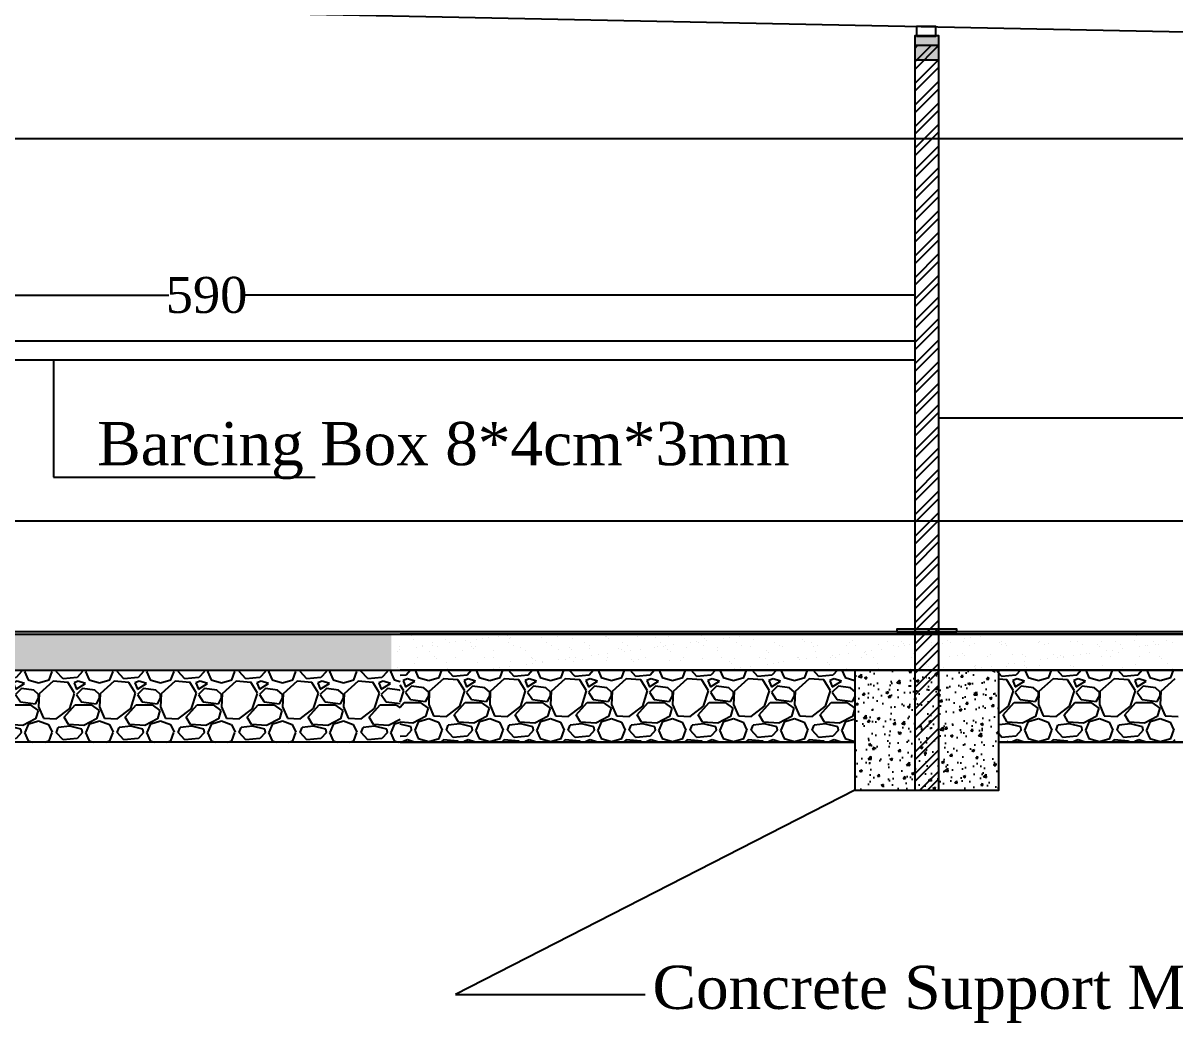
# Model space of a CAD drawing. Header units: centimetres. Extents: x 19229 to 39050, y 7691 to 15397.
# Drawn here: x 36476.7 to 36956.6, y 8811.1 to 9227.5 of the extents above; entities that cross this region are included whole.
import ezdxf

# ---------------------------------------------------------------- set-up
doc = ezdxf.new("R2010")
doc.units = ezdxf.units.CM
doc.layers.get('0').update_dxf_attribs({"linetype": 'CONTINUOUS'})
doc.layers.get('DEFPOINTS').update_dxf_attribs({"linetype": 'CONTINUOUS'})
doc.styles.add('style2', font='times.ttf', dxfattribs={"height": 15})
doc.styles.add('style3', font='times.ttf', dxfattribs={"height": 25})
doc.dimstyles.get("Standard").update_dxf_attribs({"dimtxt": 15, "dimasz": 0.18, "dimexe": 0.18, "dimexo": 0.0625, "dimgap": 0.09, "dimtad": 0, "dimdec": 0, "dimzin": 0, "dimdsep": 46, "dimtxsty": 'style2', "dimcen": 0.09, "dimadec": 0, "dimazin": 0, "dimtfac": 1, "dimtdec": 0, "dimtofl": 0, "dimtmove": 0, "dimatfit": 3, "dimfxl": 1, "dimtolj": 1, "dimtzin": 0, "dimarcsym": 0})

# ---------------------------------------------------------------- blocks, each defined once
blk = doc.blocks.new('*D26')
at = {"color": 0, "lineweight": -2, "ltscale": 20, "transparency": 16777216}
for p, q in [((36858.14, 9062.99), (36858.14, 9062.87)), ((36858.32, 9063.05), (37130.01, 9063.05)), ((37432.58, 9063.05), (37160.89, 9063.05)), ((37432.76, 9063.11), (37432.76, 9063.23))]:
    blk.add_line(p, q, dxfattribs=at)
at = {"color": 0, "ltscale": 20, "transparency": 16777216}
for points in [[(36858.32, 9063.08), (36858.32, 9063.02), (36858.14, 9063.05)], [(37432.58, 9063.08), (37432.58, 9063.02), (37432.76, 9063.05)]]:
    blk.add_solid(points, dxfattribs=at)
at = {"layer": 'DEFPOINTS', "color": 0, "ltscale": 20, "transparency": 16777216}
for p in [(36858.14, 9063.05), (37432.76, 9063.05), (37432.76, 9063.05)]:
    blk.add_point(p, dxfattribs=at)
at = {"color": 0, "ltscale": 20, "transparency": 16777216, "insert": (37145.45, 9063.05), "char_height": 15, "attachment_point": 5, "style": 'style2'}
blk.add_mtext('\\A1;575', dxfattribs=at)
blk = doc.blocks.new('*D27')
at = {"color": 0, "lineweight": -2, "ltscale": 20}
for p, q in [((35072.76, 9189.22), (35072.76, 9019.91)), ((37432.76, 9189.22), (37432.76, 9019.91)), ((35072.94, 9020.09), (36283.48, 9020.09)), ((37432.58, 9020.09), (36326.69, 9020.09))]:
    blk.add_line(p, q, dxfattribs=at)
at = {"color": 0, "ltscale": 20}
for points in [[(35072.94, 9020.12), (35072.94, 9020.06), (35072.76, 9020.09)], [(37432.58, 9020.12), (37432.58, 9020.06), (37432.76, 9020.09)]]:
    blk.add_solid(points, dxfattribs=at)
at = {"layer": 'DEFPOINTS', "color": 0, "ltscale": 20}
for p in [(35072.76, 9189.29), (37432.76, 9189.29), (37432.76, 9020.09)]:
    blk.add_point(p, dxfattribs=at)
at = {"color": 0, "ltscale": 20, "insert": (36305.08, 9020.09), "char_height": 15, "attachment_point": 5, "style": 'style2'}
blk.add_mtext('\\A1;2360', dxfattribs=at)
blk = doc.blocks.new('*D29')
at = {"color": 0, "lineweight": -2, "ltscale": 20, "transparency": 16777216}
for p, q in [((36258.14, 9114.23), (36258.14, 9114.35)), ((36258.32, 9114.17), (36537.36, 9114.17)), ((36847.96, 9114.17), (36568.92, 9114.17)), ((36848.14, 9114.23), (36848.14, 9114.35))]:
    blk.add_line(p, q, dxfattribs=at)
at = {"color": 0, "ltscale": 20, "transparency": 16777216}
for points in [[(36258.32, 9114.2), (36258.32, 9114.14), (36258.14, 9114.17)], [(36847.96, 9114.2), (36847.96, 9114.14), (36848.14, 9114.17)]]:
    blk.add_solid(points, dxfattribs=at)
at = {"layer": 'DEFPOINTS', "color": 0, "ltscale": 20, "transparency": 16777216}
for p in [(36258.14, 9114.17), (36848.14, 9114.17), (36848.14, 9114.17)]:
    blk.add_point(p, dxfattribs=at)
at = {"color": 0, "ltscale": 20, "transparency": 16777216, "insert": (36553.14, 9114.17), "char_height": 15, "attachment_point": 5, "style": 'style2'}
blk.add_mtext('\\A1;590', dxfattribs=at)

msp = doc.modelspace()

# ---------------------------------------------------------------- hatches: boundary and pattern name
at = {"ltscale": 20}
h = msp.add_hatch(color=7, dxfattribs=at)
h.dxf.hatch_style = 1
h.paths.add_polyline_path([(36858.14, 9222.18), (36848.14, 9222.18), (36848.14, 9212.18), (36858.14, 9212.18)])
h = msp.add_hatch(dxfattribs=at)
h.set_pattern_fill('STEEL', scale=2)
h.set_pattern_definition([(45, (14188.69, -852.077), (-4.490128, 4.490128), []), (45, (14188.69, -848.902), (-4.490128, 4.490128), [])])
h.paths.add_polyline_path([(36858.14, 9218.05), (36848.14, 9218.05), (36848.14, 9164.43), (36858.14, 9164.43)])
h.paths.add_polyline_path([(36858.14, 9164.43), (36848.14, 9164.43), (36848.14, 8908.05), (36858.14, 8908.05)])
h = msp.add_hatch()
h.set_pattern_fill('AR-SAND', scale=0.2)
h.set_pattern_definition([(37.5, (13927.817, 346.765), (-0.3200063, 9.7882647), [0, -7.7216, 0, -8.636, 0, -8.255]), (7.5, (13927.817, 346.765), (8.990466, 14.336502), [0, -4.1656, 0, -6.9596, 0, -2.667]), (327.5, (13921.568, 346.765), (15.8198474, 0.0287437), [0, -2.54, 0, -9.144, 0, -11.938]), (317.5, (13921.568, 346.765), (15.271129, 4.4585865), [0, -1.27, 0, -5.9944, 0, -6.858])])
h.paths.add_polyline_path([(36630.08, 8973.05), (36229.64, 8973.05), (36229.64, 8958.05), (36630.08, 8958.05)])
h = msp.add_hatch()
h.set_pattern_fill('GRAVEL')
h.set_pattern_definition([(228.0127875, (13946.1047, 372.1652), (-203.20000002, -228.59999999), [3.417214, -338.304836]), (184.969741, (13943.8187, 369.6252), (304.79999988, 25.400001447), [5.864047, -580.54049]), (132.510447, (13937.9767, 369.1172), (254.00000011, -279.3999999), [4.134815, -409.347228]), (267.273689, (13928.0707, 362.7672), (25.400000053, 508), [5.340045, -528.664374]), (292.833654, (13927.8167, 357.4332), (-127.00000001, 304.799999996), [5.236337, -518.398077]), (357.273689, (13929.8487, 352.6072), (-508, 25.400000053), [5.340045, -528.664374]), (37.6942405, (13935.1827, 352.3532), (-330.199999985, -254.00000002), [7.061937, -699.131153]), (72.2553284, (13940.7707, 356.6712), (177.800000048, 558.799999985), [6.667195, -660.052566]), (121.4295656, (13942.8027, 363.0212), (-203.20000003, 330.19999998), [5.35813, -530.455457]), (175.236358, (13940.0087, 367.5932), (279.4, -25.40000004), [6.117133, -299.73937]), (222.3974378, (13933.9127, 368.1012), (-304.79999999, -279.40000001), [7.91078, -783.167725]), (138.814075, (13953.2167, 362.5132), (-177.8, 152.40000001), [2.700045, -267.305658]), (171.4692344, (13951.1847, 364.2912), (330.20000001, -50.79999994), [5.13682, -508.54639]), (225, (13946.105, 365.053), (-4e-15, -25.4), [3.592093, -32.32893]), (203.19859, (13944.3267, 368.1012), (127, 50.8), [1.934413, -191.506224]), (291.80141, (13942.5487, 367.339), (-25.4, 76.2), [2.735656, -134.04753]), (30.963757, (13943.5647, 364.799), (76.2, 50.8), [4.443197, -143.662982]), (161.56505, (13947.375, 367.085), (50.8, -25.4), [3.212871, -77.10898]), (16.38954, (13927.8167, 367.3392), (254, 76.2), [4.50088, -445.588267]), (70.346176, (13932.1347, 368.6092), (-101.60000001, -279.4), [3.77599, -373.822157]), (293.19859, (13947.3747, 372.1652), (-50.8, 127), [3.8688, -189.571836]), (343.61046, (13948.8987, 368.6092), (-254.000000005, 76.19999998), [4.50088, -445.588267]), (339.443955, (13927.8167, 351.5912), (-127, 50.8), [4.340352, -212.677343]), (294.775141, (13931.8807, 350.0672), (-127.00000015, 279.39999993), [3.63672, -360.035934]), (66.80141, (13947.6287, 346.7652), (50.8, 127), [3.8688, -189.571836]), (17.3540246, (13949.1527, 350.3212), (-330.19999999, -101.60000002), [4.257827, -421.52376]), (69.443955, (13935.1827, 346.7652), (-50.8, -127), [2.170176, -214.84752]), (101.309932, (13946.1047, 346.765), (-25.4, 101.6), [1.295146, -128.21995]), (165.963757, (13945.8507, 348.035), (76.2, -25.4), [5.236337, -99.490546]), (186.009006, (13940.7707, 349.3052), (254, 25.40000001), [4.85267, -480.413649]), (303.690068, (13943.565, 362.513), (-25.4, 50.8), [3.66324, -87.917764]), (353.1572266, (13945.5967, 359.4652), (431.800000003, -50.799999977), [6.395568, -633.16009]), (60.945396, (13951.9467, 358.7032), (-101.6, -177.8), [2.615082, -258.893923]), (90, (13953.217, 360.99), (-25.4, 25.4), [1.524, -23.876]), (120.256437, (13940.2627, 350.0672), (101.59999999, -177.80000001), [3.52867, -349.339408]), (48.0127875, (13938.4847, 353.1152), (203.20000002, 228.59999999), [6.83443, -334.887622]), (0, (13943.057, 358.195), (25.4, 25.4), [6.604, -18.796]), (325.3048465, (13949.6607, 358.1952), (254.0000001, -177.79999986), [4.016096, -397.593167]), (254.054604, (13952.9627, 355.9092), (-25.4, -101.6), [3.69829, -181.2165]), (207.6459754, (13951.9467, 352.3532), (-482.60000002, -253.999999966), [6.02145, -596.124644]), (175.4260787, (13946.6127, 349.5592), (-330.2, 25.4), [6.370295, -630.658465])])
h.paths.add_polyline_path([(36283.14, 8958.05), (36283.14, 8928.05), (36633.76, 8928.05), (36633.76, 8958.05)])
at = {"ltscale": 500}
h = msp.add_hatch(dxfattribs=at)
h.set_pattern_fill('CONCRETE_C', scale=1.5, pattern_type=2)
h.set_pattern_definition([(50, (14557.098, -704.277), (10.7589027, -0.941282), [1.125, -12.375]), (355, (14557.098, -704.277), (-2.08127, 11.282882), [0.9, -9.9]), (100.4514, (14557.995, -704.356), (8.6776407, 10.341593), [0.956103, -10.5171317]), (46.1842, (14557.098, -701.277), (16.008616, -2.482785), [1.6875, -18.5625]), (96.6356, (14558.432, -701.484), (14.019941, 14.611768), [1.434154, -15.775695]), (351.1842, (14557.098, -701.277), (14.019929, 14.611779), [1.35, -14.85]), (21, (14558.598, -702.027), (8.9536058, -6.0392834), [1.125, -12.375]), (326, (14558.598, -702.027), (3.64973, 10.8772507), [0.9, -9.9]), (71.4514, (14559.344, -702.531), (12.6033394, 4.8379575), [0.956103, -10.5171317]), (37.5, (14557.0983, -704.2774), (0.1823978, 4.9934078), [0, -9.78, 0, -10.05, 0, -9.9375]), (7.5, (14557.0983, -704.2774), (3.9460431, 5.9161757), [0, -5.73, 0, -9.555, 0, -3.7875]), (327.5, (14553.7533, -704.2774), (8.00733654, -0.3383231), [0, -3.75, 0, -11.7, 0, -15.525]), (317.5, (14552.253, -704.2774), (8.7477925, 1.5015747), [0, -4.875, 0, -7.77, 0, -11.025])])
h.paths.add_polyline_path([(36883.14, 8958.05), (36823.14, 8958.05), (36823.14, 8908.05), (36883.14, 8908.05)])

# ---------------------------------------------------------------- linework, layer by layer
at = {"color": 7, "ltscale": 20}
for p, q in [((36257.14, 9238.05), (37443.02, 9214.05)), ((36848.14, 9218.05), (36848.14, 8908.05)), ((36258.14, 9095.21), (36848.14, 9095.21)), ((36258.14, 9087.21), (36848.14, 9087.21)), ((36489.36, 9087.21), (36489.36, 9038.32)), ((36489.36, 9038.32), (36598.4, 9038.32)), ((36823.14, 8908.05), (36656.9, 8823.04)), ((36656.9, 8823.04), (36735.88, 8823.04))]:
    msp.add_line(p, q, dxfattribs=at)
at = {"color": 7}
for p, q in [((35071.76, 9179.43), (37433.76, 9179.43)), ((36633.76, 8974.05), (35903.64, 8974.05)), ((35903.64, 8973.05), (36633.76, 8973.05)), ((37432.26, 8974.05), (36633.76, 8974.05)), ((37433.76, 8973.05), (36633.76, 8973.05)), ((37433.76, 8973.05), (36633.76, 8973.05)), ((36633.76, 8973.05), (37433.76, 8973.05)), ((36638.62, 8972.26), (36638.62, 8972.26)), ((36639.4, 8970.69), (36639.4, 8970.69)), ((36647.16, 8969.41), (36647.16, 8969.41)), ((36652.69, 8970.86), (36652.69, 8970.86)), ((36654.21, 8969.41), (36654.21, 8969.41)), ((36656.86, 8969.76), (36656.86, 8969.76)), ((36658.31, 8972.67), (36658.31, 8972.67)), ((36660.99, 8970.3), (36660.99, 8970.3)), ((36662.98, 8969.44), (36662.98, 8969.44)), ((36665.69, 8970.79), (36665.69, 8970.79)), ((36667.89, 8971.21), (36667.89, 8971.21)), ((36670.53, 8971.56), (36670.53, 8971.56)), ((36674.66, 8972.1), (36674.66, 8972.1)), ((36678.63, 8972.49), (36678.63, 8972.49)), ((36678.8, 8969.47), (36678.8, 8969.47)), ((36679.41, 8971.29), (36679.41, 8971.29)), ((36679.57, 8971.64), (36679.57, 8971.64)), ((36681.56, 8973.01), (36681.56, 8973.01)), ((36692.71, 8971.46), (36692.71, 8971.46)), ((36694.62, 8969.5), (36694.62, 8969.5)), ((36699.26, 8972.05), (36699.26, 8972.05)), ((36705.7, 8971.4), (36705.7, 8971.4)), ((36710.44, 8969.53), (36710.44, 8969.53)), ((36719.42, 8971.89), (36719.42, 8971.89)), ((36719.59, 8971.87), (36719.59, 8971.87)), ((36720.53, 8971.01), (36720.53, 8971.01)), ((36726.26, 8969.56), (36726.26, 8969.56)), ((36732.72, 8972.06), (36732.72, 8972.06)), ((36740.22, 8971.42), (36740.22, 8971.42)), ((36742.08, 8969.59), (36742.08, 8969.59)), ((36745.72, 8972), (36745.72, 8972)), ((36754.62, 8969.47), (36754.62, 8969.47)), ((36757.26, 8969.82), (36757.26, 8969.82)), ((36757.9, 8969.62), (36757.9, 8969.62)), ((36759.44, 8972.49), (36759.44, 8972.49)), ((36760.54, 8971.25), (36760.54, 8971.25)), ((36761.39, 8970.37), (36761.39, 8970.37)), ((36761.48, 8970.39), (36761.48, 8970.39)), ((36768.29, 8971.28), (36768.29, 8971.28)), ((36770.94, 8971.62), (36770.94, 8971.62)), ((36772.73, 8972.66), (36772.73, 8972.66)), ((36773.72, 8969.64), (36773.72, 8969.64)), ((36775.07, 8972.17), (36775.07, 8972.17)), ((36781.17, 8970.8), (36781.17, 8970.8)), ((36785.73, 8972.6), (36785.73, 8972.6)), ((36789.54, 8969.67), (36789.54, 8969.67)), ((36801.5, 8970.62), (36801.5, 8970.62)), ((36802.43, 8969.76), (36802.43, 8969.76)), ((36805.36, 8969.7), (36805.36, 8969.7)), ((36821.18, 8969.73), (36821.18, 8969.73)), ((36822.12, 8970.17), (36822.12, 8970.17)), ((36837, 8969.76), (36837, 8969.76)), ((36842.45, 8970), (36842.45, 8970)), ((36852.82, 8969.79), (36852.82, 8969.79)), ((36855.02, 8969.54), (36855.02, 8969.54)), ((36857.67, 8969.89), (36857.67, 8969.89)), ((36861.8, 8970.43), (36861.8, 8970.43)), ((36863.08, 8969.55), (36863.08, 8969.55)), ((36868.64, 8969.82), (36868.64, 8969.82)), ((36868.7, 8971.34), (36868.7, 8971.34)), ((36871.34, 8971.69), (36871.34, 8971.69)), ((36875.47, 8972.23), (36875.47, 8972.23)), ((36883.41, 8969.38), (36883.41, 8969.38)), ((36884.46, 8969.85), (36884.46, 8969.85)), ((36899.61, 8972.98), (36899.61, 8972.98)), ((36899.64, 8969.7), (36899.64, 8969.7)), ((36900.28, 8969.87), (36900.28, 8969.87)), ((36912.94, 8969.87), (36912.94, 8969.87)), ((36916.1, 8969.9), (36916.1, 8969.9)), ((36925.93, 8969.81), (36925.93, 8969.81)), ((36931.92, 8969.93), (36931.92, 8969.93)), ((36939.65, 8970.3), (36939.65, 8970.3)), ((36940.57, 8972.35), (36940.57, 8972.35)), ((36947.74, 8969.96), (36947.74, 8969.96)), ((36952.95, 8970.47), (36952.95, 8970.47)), ((36955.42, 8969.61), (36955.42, 8969.61)), ((36632.85, 8965.66), (36632.85, 8965.66)), ((36633.48, 8968.02), (36633.48, 8968.02)), ((36633.64, 8966.7), (36633.64, 8966.7)), ((36640.54, 8967.61), (36640.54, 8967.61)), ((36643.04, 8968.21), (36643.04, 8968.21)), ((36643.18, 8967.96), (36643.18, 8967.96)), ((36645.84, 8965.6), (36645.84, 8965.6)), ((36647.31, 8968.5), (36647.31, 8968.5)), ((36649.3, 8968.05), (36649.3, 8968.05)), ((36659.56, 8966.09), (36659.56, 8966.09)), ((36663.36, 8968.04), (36663.36, 8968.04)), ((36664.3, 8967.18), (36664.3, 8967.18)), ((36665.12, 8968.08), (36665.12, 8968.08)), ((36672.86, 8966.26), (36672.86, 8966.26)), ((36680.94, 8968.11), (36680.94, 8968.11)), ((36683.99, 8967.59), (36683.99, 8967.59)), ((36685.86, 8966.2), (36685.86, 8966.2)), ((36696.76, 8968.14), (36696.76, 8968.14)), ((36699.58, 8966.7), (36699.58, 8966.7)), ((36704.32, 8967.41), (36704.32, 8967.41)), ((36705.25, 8966.55), (36705.25, 8966.55)), ((36712.58, 8968.17), (36712.58, 8968.17)), ((36712.87, 8966.86), (36712.87, 8966.86)), ((36720.37, 8964.97), (36720.37, 8964.97)), ((36724.94, 8966.96), (36724.94, 8966.96)), ((36725.87, 8966.8), (36725.87, 8966.8)), ((36727.27, 8965.87), (36727.27, 8965.87)), ((36728.4, 8968.19), (36728.4, 8968.19)), ((36729.91, 8966.22), (36729.91, 8966.22)), ((36734.04, 8966.77), (36734.04, 8966.77)), ((36739.59, 8967.3), (36739.59, 8967.3)), ((36740.94, 8967.67), (36740.94, 8967.67)), ((36743.59, 8968.02), (36743.59, 8968.02)), ((36744.22, 8968.22), (36744.22, 8968.22)), ((36745.27, 8966.79), (36745.27, 8966.79)), ((36746.21, 8965.93), (36746.21, 8965.93)), ((36747.72, 8968.57), (36747.72, 8968.57)), ((36752.89, 8967.47), (36752.89, 8967.47)), ((36760.04, 8968.25), (36760.04, 8968.25)), ((36765.88, 8967.4), (36765.88, 8967.4)), ((36765.9, 8966.34), (36765.9, 8966.34)), ((36775.86, 8968.28), (36775.86, 8968.28)), ((36779.6, 8967.9), (36779.6, 8967.9)), ((36786.23, 8966.16), (36786.23, 8966.16)), ((36787.16, 8965.31), (36787.16, 8965.31)), ((36791.68, 8968.31), (36791.68, 8968.31)), ((36792.9, 8968.07), (36792.9, 8968.07)), ((36805.89, 8968.01), (36805.89, 8968.01)), ((36806.85, 8965.72), (36806.85, 8965.72)), ((36807.5, 8968.34), (36807.5, 8968.34)), ((36816.64, 8964.49), (36816.64, 8964.49)), ((36819.62, 8968.5), (36819.62, 8968.5)), ((36820.77, 8965.03), (36820.77, 8965.03)), ((36823.32, 8968.37), (36823.32, 8968.37)), ((36827.18, 8965.54), (36827.18, 8965.54)), ((36827.67, 8965.94), (36827.67, 8965.94)), ((36828.12, 8964.68), (36828.12, 8964.68)), ((36830.32, 8966.29), (36830.32, 8966.29)), ((36832.91, 8968.67), (36832.91, 8968.67)), ((36834.45, 8966.83), (36834.45, 8966.83)), ((36839.14, 8968.4), (36839.14, 8968.4)), ((36841.35, 8967.74), (36841.35, 8967.74)), ((36843.39, 8969.14), (36843.39, 8969.14)), ((36843.99, 8968.09), (36843.99, 8968.09)), ((36845.91, 8968.61), (36845.91, 8968.61)), ((36847.81, 8965.09), (36847.81, 8965.09)), ((36848.12, 8968.63), (36848.12, 8968.63)), ((36854.96, 8968.42), (36854.96, 8968.42)), ((36859.63, 8969.1), (36859.63, 8969.1)), ((36868.14, 8964.92), (36868.14, 8964.92)), ((36870.78, 8968.45), (36870.78, 8968.45)), ((36872.93, 8969.27), (36872.93, 8969.27)), ((36879.79, 8964.51), (36879.79, 8964.51)), ((36884.34, 8968.52), (36884.34, 8968.52)), ((36885.92, 8969.21), (36885.92, 8969.21)), ((36886.6, 8968.48), (36886.6, 8968.48)), ((36893.09, 8964.68), (36893.09, 8964.68)), ((36902.42, 8968.51), (36902.42, 8968.51)), ((36904.03, 8968.93), (36904.03, 8968.93)), ((36906.09, 8964.62), (36906.09, 8964.62)), ((36917.05, 8964.55), (36917.05, 8964.55)), ((36918.24, 8968.54), (36918.24, 8968.54)), ((36919.81, 8965.11), (36919.81, 8965.11)), ((36921.18, 8965.1), (36921.18, 8965.1)), ((36924.36, 8968.75), (36924.36, 8968.75)), ((36925.3, 8967.89), (36925.3, 8967.89)), ((36928.08, 8966.01), (36928.08, 8966.01)), ((36930.72, 8966.35), (36930.72, 8966.35)), ((36933.11, 8965.28), (36933.11, 8965.28)), ((36934.06, 8968.57), (36934.06, 8968.57)), ((36934.85, 8966.9), (36934.85, 8966.9)), ((36941.75, 8967.81), (36941.75, 8967.81)), ((36944.39, 8968.15), (36944.39, 8968.15)), ((36944.99, 8968.3), (36944.99, 8968.3)), ((36946.1, 8965.22), (36946.1, 8965.22)), ((36948.52, 8968.7), (36948.52, 8968.7)), ((36949.88, 8968.6), (36949.88, 8968.6)), ((36639.72, 8960.9), (36639.72, 8960.9)), ((36641.2, 8963.11), (36641.2, 8963.11)), ((36648.09, 8963.58), (36648.09, 8963.58)), ((36649.03, 8962.72), (36649.03, 8962.72)), ((36653.01, 8961.07), (36653.01, 8961.07)), ((36657.02, 8963.14), (36657.02, 8963.14)), ((36666.01, 8961.01), (36666.01, 8961.01)), ((36668.72, 8963.13), (36668.72, 8963.13)), ((36672.84, 8963.17), (36672.84, 8963.17)), ((36679.73, 8961.5), (36679.73, 8961.5)), ((36686.25, 8960.47), (36686.25, 8960.47)), ((36688.66, 8963.19), (36688.66, 8963.19)), ((36688.89, 8960.82), (36688.89, 8960.82)), ((36689.05, 8962.95), (36689.05, 8962.95)), ((36689.98, 8962.1), (36689.98, 8962.1)), ((36693.02, 8961.37), (36693.02, 8961.37)), ((36693.03, 8961.67), (36693.03, 8961.67)), ((36699.92, 8962.27), (36699.92, 8962.27)), ((36702.57, 8962.62), (36702.57, 8962.62)), ((36704.48, 8963.22), (36704.48, 8963.22)), ((36706.02, 8961.61), (36706.02, 8961.61)), ((36706.7, 8963.17), (36706.7, 8963.17)), ((36709.67, 8962.5), (36709.67, 8962.5)), ((36713.6, 8964.07), (36713.6, 8964.07)), ((36716.24, 8964.42), (36716.24, 8964.42)), ((36719.74, 8962.1), (36719.74, 8962.1)), ((36720.3, 8963.25), (36720.3, 8963.25)), ((36730, 8962.33), (36730, 8962.33)), ((36730.94, 8961.47), (36730.94, 8961.47)), ((36733.04, 8962.27), (36733.04, 8962.27)), ((36736.12, 8963.28), (36736.12, 8963.28)), ((36746.04, 8962.21), (36746.04, 8962.21)), ((36750.63, 8961.88), (36750.63, 8961.88)), ((36751.94, 8963.31), (36751.94, 8963.31)), ((36759.76, 8962.7), (36759.76, 8962.7)), ((36767.76, 8963.34), (36767.76, 8963.34)), ((36770.96, 8961.71), (36770.96, 8961.71)), ((36771.89, 8960.85), (36771.89, 8960.85)), ((36773.05, 8962.87), (36773.05, 8962.87)), ((36783.58, 8963.37), (36783.58, 8963.37)), ((36786.05, 8962.81), (36786.05, 8962.81)), ((36786.65, 8960.54), (36786.65, 8960.54)), ((36789.29, 8960.89), (36789.29, 8960.89)), ((36791.58, 8961.26), (36791.58, 8961.26)), ((36793.42, 8961.43), (36793.42, 8961.43)), ((36799.4, 8963.4), (36799.4, 8963.4)), ((36799.77, 8963.31), (36799.77, 8963.31)), ((36800.32, 8962.34), (36800.32, 8962.34)), ((36802.97, 8962.69), (36802.97, 8962.69)), ((36807.1, 8963.23), (36807.1, 8963.23)), ((36811.91, 8961.08), (36811.91, 8961.08)), ((36812.85, 8960.22), (36812.85, 8960.22)), ((36813.07, 8963.47), (36813.07, 8963.47)), ((36814, 8964.14), (36814, 8964.14)), ((36815.22, 8963.42), (36815.22, 8963.42)), ((36826.06, 8963.41), (36826.06, 8963.41)), ((36831.04, 8963.45), (36831.04, 8963.45)), ((36832.54, 8960.63), (36832.54, 8960.63)), ((36839.78, 8963.91), (36839.78, 8963.91)), ((36846.85, 8963.48), (36846.85, 8963.48)), ((36852.86, 8960.46), (36852.86, 8960.46)), ((36853.08, 8964.08), (36853.08, 8964.08)), ((36862.67, 8963.51), (36862.67, 8963.51)), ((36866.07, 8964.01), (36866.07, 8964.01)), ((36869.07, 8964.06), (36869.07, 8964.06)), ((36873.49, 8960.01), (36873.49, 8960.01)), ((36878.49, 8963.54), (36878.49, 8963.54)), ((36880.15, 8959.7), (36880.15, 8959.7)), ((36887.05, 8960.6), (36887.05, 8960.6)), ((36888.76, 8964.47), (36888.76, 8964.47)), ((36889.7, 8960.95), (36889.7, 8960.95)), ((36893.82, 8959.83), (36893.82, 8959.83)), ((36893.83, 8961.5), (36893.83, 8961.5)), ((36894.31, 8963.57), (36894.31, 8963.57)), ((36899.96, 8959.92), (36899.96, 8959.92)), ((36900.73, 8962.4), (36900.73, 8962.4)), ((36903.37, 8962.75), (36903.37, 8962.75)), ((36907.5, 8963.3), (36907.5, 8963.3)), ((36909.09, 8964.29), (36909.09, 8964.29)), ((36910.03, 8963.44), (36910.03, 8963.44)), ((36910.13, 8963.6), (36910.13, 8963.6)), ((36913.26, 8960.08), (36913.26, 8960.08)), ((36914.4, 8964.21), (36914.4, 8964.21)), ((36925.95, 8963.63), (36925.95, 8963.63)), ((36926.25, 8960.02), (36926.25, 8960.02)), ((36929.72, 8963.84), (36929.72, 8963.84)), ((36939.97, 8960.52), (36939.97, 8960.52)), ((36941.77, 8963.65), (36941.77, 8963.65)), ((36950.04, 8963.67), (36950.04, 8963.67)), ((36950.98, 8962.81), (36950.98, 8962.81)), ((36953.27, 8960.69), (36953.27, 8960.69)), ((35428.76, 8958.05), (36633.76, 8958.05)), ((36632.82, 8959.12), (36632.82, 8959.12)), ((36633.76, 8958.26), (36633.76, 8958.26)), ((37458.76, 8958.05), (36633.76, 8958.05)), ((36633.76, 8958.05), (37433.76, 8958.05)), ((37433.76, 8958.05), (36633.76, 8958.05)), ((36636.28, 8955.96), (36633.76, 8955.74)), ((36638.16, 8958.05), (36636.28, 8955.96)), ((36640.03, 8958.05), (36641.36, 8954.94)), ((36641.36, 8954.94), (36645.68, 8953.67)), ((36645.68, 8953.67), (36650, 8954.94)), ((36650, 8954.94), (36651.11, 8958.05)), ((36653.45, 8958.67), (36653.45, 8958.67)), ((36655.84, 8955.45), (36653.46, 8958.05)), ((36661.68, 8955.96), (36655.84, 8955.45)), ((36663.56, 8958.05), (36661.68, 8955.96)), ((36665.43, 8958.05), (36666.76, 8954.94)), ((36666.76, 8954.94), (36671.08, 8953.67)), ((36671.08, 8953.67), (36675.4, 8954.94)), ((36672.57, 8958.67), (36672.57, 8958.67)), ((36673.78, 8958.49), (36673.78, 8958.49)), ((36675.22, 8959.02), (36675.22, 8959.02)), ((36675.4, 8954.94), (36676.51, 8958.05)), ((36681.24, 8955.45), (36678.86, 8958.05)), ((36679.35, 8959.57), (36679.35, 8959.57)), ((36687.08, 8955.96), (36681.24, 8955.45)), ((36688.96, 8958.05), (36687.08, 8955.96)), ((36690.83, 8958.05), (36692.16, 8954.94)), ((36692.16, 8954.94), (36696.48, 8953.67)), ((36696.48, 8953.67), (36700.8, 8954.94)), ((36700.8, 8954.94), (36701.91, 8958.05)), ((36706.64, 8955.45), (36704.26, 8958.05)), ((36712.48, 8955.96), (36706.64, 8955.45)), ((36714.36, 8958.05), (36712.48, 8955.96)), ((36716.23, 8958.05), (36717.56, 8954.94)), ((36717.56, 8954.94), (36721.88, 8953.67)), ((36721.88, 8953.67), (36726.2, 8954.94)), ((36726.2, 8954.94), (36727.31, 8958.05)), ((36732.04, 8955.45), (36729.66, 8958.05)), ((36737.88, 8955.96), (36732.04, 8955.45)), ((36739.76, 8958.05), (36737.88, 8955.96)), ((36741.63, 8958.05), (36742.96, 8954.94)), ((36742.96, 8954.94), (36747.28, 8953.67)), ((36747.28, 8953.67), (36751.6, 8954.94)), ((36751.6, 8954.94), (36752.71, 8958.05)), ((36757.44, 8955.45), (36755.06, 8958.05)), ((36763.28, 8955.96), (36757.44, 8955.45)), ((36765.16, 8958.05), (36763.28, 8955.96)), ((36767.03, 8958.05), (36768.36, 8954.94)), ((36768.36, 8954.94), (36772.68, 8953.67)), ((36772.68, 8953.67), (36777, 8954.94)), ((36772.98, 8958.74), (36772.98, 8958.74)), ((36775.62, 8959.09), (36775.62, 8959.09)), ((36777, 8954.94), (36778.11, 8958.05)), ((36779.75, 8959.63), (36779.75, 8959.63)), ((36779.92, 8958.11), (36779.92, 8958.11)), ((36782.84, 8955.45), (36780.46, 8958.05)), ((36788.68, 8955.96), (36782.84, 8955.45)), ((36790.56, 8958.05), (36788.68, 8955.96)), ((36792.43, 8958.05), (36793.76, 8954.94)), ((36793.22, 8958.28), (36793.22, 8958.28)), ((36793.76, 8954.94), (36798.08, 8953.67)), ((36798.08, 8953.67), (36802.4, 8954.94)), ((36802.4, 8954.94), (36803.51, 8958.05)), ((36808.24, 8955.45), (36805.86, 8958.05)), ((36806.21, 8958.22), (36806.21, 8958.22)), ((36814.08, 8955.96), (36808.24, 8955.45)), ((36815.96, 8958.05), (36814.08, 8955.96)), ((36817.83, 8958.05), (36819.16, 8954.94)), ((36819.16, 8954.94), (36823.14, 8953.77)), ((36819.94, 8958.71), (36819.94, 8958.71)), ((36833.23, 8958.88), (36833.23, 8958.88)), ((36846.23, 8958.82), (36846.23, 8958.82)), ((36853.13, 8954.92), (36853.2, 8954.94)), ((36853.8, 8959.6), (36853.8, 8959.6)), ((36859.95, 8959.31), (36859.95, 8959.31)), ((36873.25, 8959.48), (36873.25, 8959.48)), ((36873.38, 8958.8), (36873.38, 8958.8)), ((36876.02, 8959.15), (36876.02, 8959.15)), ((36884.44, 8955.45), (36882.06, 8958.05)), ((36890.28, 8955.96), (36884.44, 8955.45)), ((36886.24, 8959.42), (36886.24, 8959.42)), ((36892.16, 8958.05), (36890.28, 8955.96)), ((36894.03, 8958.05), (36895.36, 8954.94)), ((36894.75, 8958.98), (36894.75, 8958.98)), ((36895.36, 8954.94), (36899.68, 8953.67)), ((36899.68, 8953.67), (36904, 8954.94)), ((36904, 8954.94), (36905.11, 8958.05)), ((36909.84, 8955.45), (36907.46, 8958.05)), ((36915.68, 8955.96), (36909.84, 8955.45)), ((36914.45, 8959.39), (36914.45, 8959.39)), ((36917.56, 8958.05), (36915.68, 8955.96)), ((36919.43, 8958.05), (36920.76, 8954.94)), ((36920.76, 8954.94), (36925.08, 8953.67)), ((36925.08, 8953.67), (36929.4, 8954.94)), ((36929.4, 8954.94), (36930.51, 8958.05)), ((36935.24, 8955.45), (36932.86, 8958.05)), ((36934.77, 8959.21), (36934.77, 8959.21)), ((36941.08, 8955.96), (36935.24, 8955.45)), ((36935.71, 8958.35), (36935.71, 8958.35)), ((36942.96, 8958.05), (36941.08, 8955.96)), ((36944.83, 8958.05), (36946.16, 8954.94)), ((36946.16, 8954.94), (36950.48, 8953.67)), ((36950.48, 8953.67), (36954.8, 8954.94)), ((36954.8, 8954.94), (36955.91, 8958.05)), ((36955.4, 8958.76), (36955.4, 8958.76)), ((36635.27, 8949.36), (36633.76, 8951.82)), ((36636.79, 8954.44), (36635.01, 8953.67)), ((36635.01, 8953.67), (36636.03, 8951.13)), ((36636.03, 8951.13), (36639.84, 8953.42)), ((36638.57, 8951.39), (36636.03, 8948.85)), ((36639.84, 8953.42), (36636.79, 8954.44)), ((36643.65, 8950.63), (36638.57, 8951.39)), ((36645.68, 8948.85), (36643.65, 8950.63)), ((36651.78, 8954.44), (36645.93, 8949.1)), ((36657.87, 8953.93), (36651.78, 8954.44)), ((36660.67, 8949.36), (36657.87, 8953.93)), ((36662.19, 8954.44), (36660.41, 8953.67)), ((36660.41, 8953.67), (36661.43, 8951.13)), ((36661.43, 8951.13), (36665.24, 8953.42)), ((36663.97, 8951.39), (36661.43, 8948.85)), ((36665.24, 8953.42), (36662.19, 8954.44)), ((36669.05, 8950.63), (36663.97, 8951.39)), ((36671.08, 8948.85), (36669.05, 8950.63)), ((36677.18, 8954.44), (36671.33, 8949.1)), ((36683.27, 8953.93), (36677.18, 8954.44)), ((36686.07, 8949.36), (36683.27, 8953.93)), ((36687.59, 8954.44), (36685.81, 8953.67)), ((36685.81, 8953.67), (36686.83, 8951.13)), ((36686.83, 8951.13), (36690.64, 8953.42)), ((36689.37, 8951.39), (36686.83, 8948.85)), ((36690.64, 8953.42), (36687.59, 8954.44)), ((36694.45, 8950.63), (36689.37, 8951.39)), ((36696.48, 8948.85), (36694.45, 8950.63)), ((36702.58, 8954.44), (36696.73, 8949.1)), ((36708.67, 8953.93), (36702.58, 8954.44)), ((36711.47, 8949.36), (36708.67, 8953.93)), ((36712.99, 8954.44), (36711.21, 8953.67)), ((36711.21, 8953.67), (36712.23, 8951.13)), ((36712.23, 8951.13), (36716.04, 8953.42)), ((36714.77, 8951.39), (36712.23, 8948.85)), ((36716.04, 8953.42), (36712.99, 8954.44)), ((36719.85, 8950.63), (36714.77, 8951.39)), ((36721.88, 8948.85), (36719.85, 8950.63)), ((36727.98, 8954.44), (36722.13, 8949.1)), ((36734.07, 8953.93), (36727.98, 8954.44)), ((36736.87, 8949.36), (36734.07, 8953.93)), ((36738.39, 8954.44), (36736.61, 8953.67)), ((36736.61, 8953.67), (36737.63, 8951.13)), ((36737.63, 8951.13), (36741.44, 8953.42)), ((36740.17, 8951.39), (36737.63, 8948.85)), ((36741.44, 8953.42), (36738.39, 8954.44)), ((36745.25, 8950.63), (36740.17, 8951.39)), ((36747.28, 8948.85), (36745.25, 8950.63)), ((36753.38, 8954.44), (36747.53, 8949.1)), ((36759.47, 8953.93), (36753.38, 8954.44)), ((36762.27, 8949.36), (36759.47, 8953.93)), ((36763.79, 8954.44), (36762.01, 8953.67)), ((36762.01, 8953.67), (36763.03, 8951.13)), ((36763.03, 8951.13), (36766.84, 8953.42)), ((36765.57, 8951.39), (36763.03, 8948.85)), ((36766.84, 8953.42), (36763.79, 8954.44)), ((36770.65, 8950.63), (36765.57, 8951.39)), ((36772.68, 8948.85), (36770.65, 8950.63)), ((36778.78, 8954.44), (36772.93, 8949.1)), ((36784.87, 8953.93), (36778.78, 8954.44)), ((36787.67, 8949.36), (36784.87, 8953.93)), ((36789.19, 8954.44), (36787.41, 8953.67)), ((36787.41, 8953.67), (36788.43, 8951.13)), ((36788.43, 8951.13), (36792.24, 8953.42)), ((36790.97, 8951.39), (36788.43, 8948.85)), ((36792.24, 8953.42), (36789.19, 8954.44)), ((36796.05, 8950.63), (36790.97, 8951.39)), ((36798.08, 8948.85), (36796.05, 8950.63)), ((36804.18, 8954.44), (36798.33, 8949.1)), ((36810.27, 8953.93), (36804.18, 8954.44)), ((36813.07, 8949.36), (36810.27, 8953.93)), ((36814.59, 8954.44), (36812.81, 8953.67)), ((36812.81, 8953.67), (36813.83, 8951.13)), ((36813.83, 8951.13), (36817.64, 8953.42)), ((36816.37, 8951.39), (36813.83, 8948.85)), ((36817.64, 8953.42), (36814.59, 8954.44)), ((36821.45, 8950.63), (36816.37, 8951.39)), ((36823.48, 8948.85), (36821.45, 8950.63)), ((36886.47, 8953.93), (36883.14, 8954.21)), ((36889.27, 8949.36), (36886.47, 8953.93)), ((36890.79, 8954.44), (36889.01, 8953.67)), ((36889.01, 8953.67), (36890.03, 8951.13)), ((36890.03, 8951.13), (36893.84, 8953.42)), ((36892.57, 8951.39), (36890.03, 8948.85)), ((36893.84, 8953.42), (36890.79, 8954.44)), ((36897.65, 8950.63), (36892.57, 8951.39)), ((36899.68, 8948.85), (36897.65, 8950.63)), ((36905.78, 8954.44), (36899.93, 8949.1)), ((36911.87, 8953.93), (36905.78, 8954.44)), ((36914.67, 8949.36), (36911.87, 8953.93)), ((36916.19, 8954.44), (36914.41, 8953.67)), ((36914.41, 8953.67), (36915.43, 8951.13)), ((36915.43, 8951.13), (36919.24, 8953.42)), ((36917.97, 8951.39), (36915.43, 8948.85)), ((36919.24, 8953.42), (36916.19, 8954.44)), ((36923.05, 8950.63), (36917.97, 8951.39)), ((36925.08, 8948.85), (36923.05, 8950.63)), ((36931.18, 8954.44), (36925.33, 8949.1)), ((36937.27, 8953.93), (36931.18, 8954.44)), ((36940.07, 8949.36), (36937.27, 8953.93)), ((36941.59, 8954.44), (36939.81, 8953.67)), ((36939.81, 8953.67), (36940.83, 8951.13)), ((36940.83, 8951.13), (36944.64, 8953.42)), ((36943.37, 8951.39), (36940.83, 8948.85)), ((36944.64, 8953.42), (36941.59, 8954.44)), ((36948.45, 8950.63), (36943.37, 8951.39)), ((36950.48, 8948.85), (36948.45, 8950.63)), ((36956.58, 8954.44), (36950.73, 8949.1)), ((36633.76, 8944.65), (36635.27, 8949.36)), ((36636.03, 8948.85), (36638.06, 8945.8)), ((36638.06, 8945.8), (36644.41, 8945.04)), ((36644.41, 8945.04), (36645.68, 8947.32)), ((36645.93, 8949.1), (36645.68, 8943.77)), ((36645.68, 8947.32), (36645.68, 8948.85)), ((36658.63, 8943.01), (36660.67, 8949.36)), ((36661.43, 8948.85), (36663.46, 8945.8)), ((36663.46, 8945.8), (36669.81, 8945.04)), ((36669.81, 8945.04), (36671.08, 8947.32)), ((36671.33, 8949.1), (36671.08, 8943.77)), ((36671.08, 8947.32), (36671.08, 8948.85)), ((36684.03, 8943.01), (36686.07, 8949.36)), ((36686.83, 8948.85), (36688.86, 8945.8)), ((36688.86, 8945.8), (36695.21, 8945.04)), ((36695.21, 8945.04), (36696.48, 8947.32)), ((36696.73, 8949.1), (36696.48, 8943.77)), ((36696.48, 8947.32), (36696.48, 8948.85)), ((36709.43, 8943.01), (36711.47, 8949.36)), ((36712.23, 8948.85), (36714.26, 8945.8)), ((36714.26, 8945.8), (36720.61, 8945.04)), ((36720.61, 8945.04), (36721.88, 8947.32)), ((36722.13, 8949.1), (36721.88, 8943.77)), ((36721.88, 8947.32), (36721.88, 8948.85)), ((36734.83, 8943.01), (36736.87, 8949.36)), ((36737.63, 8948.85), (36739.66, 8945.8)), ((36739.66, 8945.8), (36746.01, 8945.04)), ((36746.01, 8945.04), (36747.28, 8947.32)), ((36747.53, 8949.1), (36747.28, 8943.77)), ((36747.28, 8947.32), (36747.28, 8948.85)), ((36760.23, 8943.01), (36762.27, 8949.36)), ((36763.03, 8948.85), (36765.06, 8945.8)), ((36765.06, 8945.8), (36771.41, 8945.04)), ((36771.41, 8945.04), (36772.68, 8947.32)), ((36772.93, 8949.1), (36772.68, 8943.77)), ((36772.68, 8947.32), (36772.68, 8948.85)), ((36785.63, 8943.01), (36787.67, 8949.36)), ((36788.43, 8948.85), (36790.46, 8945.8)), ((36790.46, 8945.8), (36796.81, 8945.04)), ((36796.81, 8945.04), (36798.08, 8947.32)), ((36798.33, 8949.1), (36798.08, 8943.77)), ((36798.08, 8947.32), (36798.08, 8948.85)), ((36811.03, 8943.01), (36813.07, 8949.36)), ((36813.83, 8948.85), (36815.86, 8945.8)), ((36815.86, 8945.8), (36822.21, 8945.04)), ((36822.21, 8945.04), (36823.48, 8947.32)), ((36887.23, 8943.01), (36889.27, 8949.36)), ((36890.03, 8948.85), (36892.06, 8945.8)), ((36892.06, 8945.8), (36898.41, 8945.04)), ((36898.41, 8945.04), (36899.68, 8947.32)), ((36899.93, 8949.1), (36899.68, 8943.77)), ((36899.68, 8947.32), (36899.68, 8948.85)), ((36912.63, 8943.01), (36914.67, 8949.36)), ((36915.43, 8948.85), (36917.46, 8945.8)), ((36917.46, 8945.8), (36923.81, 8945.04)), ((36923.81, 8945.04), (36925.08, 8947.32)), ((36925.33, 8949.1), (36925.08, 8943.77)), ((36925.08, 8947.32), (36925.08, 8948.85)), ((36938.03, 8943.01), (36940.07, 8949.36)), ((36940.83, 8948.85), (36942.86, 8945.8)), ((36942.86, 8945.8), (36949.21, 8945.04)), ((36949.21, 8945.04), (36950.48, 8947.32)), ((36950.73, 8949.1), (36950.48, 8943.77)), ((36950.48, 8947.32), (36950.48, 8948.85)), ((36633.76, 8942.58), (36635.52, 8944.53)), ((36635.52, 8944.53), (36642.12, 8944.53)), ((36642.12, 8944.53), (36645.43, 8942.24)), ((36645.43, 8942.24), (36644.41, 8938.69)), ((36645.68, 8943.77), (36647.71, 8938.94)), ((36653.05, 8938.69), (36658.63, 8943.01)), ((36656.35, 8939.45), (36660.92, 8944.53)), ((36660.92, 8944.53), (36667.52, 8944.53)), ((36667.52, 8944.53), (36670.83, 8942.24)), ((36670.83, 8942.24), (36669.81, 8938.69)), ((36671.08, 8943.77), (36673.11, 8938.94)), ((36678.45, 8938.69), (36684.03, 8943.01)), ((36681.75, 8939.45), (36686.32, 8944.53)), ((36686.32, 8944.53), (36692.92, 8944.53)), ((36692.92, 8944.53), (36696.23, 8942.24)), ((36696.23, 8942.24), (36695.21, 8938.69)), ((36696.48, 8943.77), (36698.51, 8938.94)), ((36703.85, 8938.69), (36709.43, 8943.01)), ((36707.15, 8939.45), (36711.72, 8944.53)), ((36711.72, 8944.53), (36718.32, 8944.53)), ((36718.32, 8944.53), (36721.63, 8942.24)), ((36721.63, 8942.24), (36720.61, 8938.69)), ((36721.88, 8943.77), (36723.91, 8938.94)), ((36729.25, 8938.69), (36734.83, 8943.01)), ((36732.55, 8939.45), (36737.12, 8944.53)), ((36737.12, 8944.53), (36743.72, 8944.53)), ((36743.72, 8944.53), (36747.03, 8942.24)), ((36747.03, 8942.24), (36746.01, 8938.69)), ((36747.28, 8943.77), (36749.31, 8938.94)), ((36754.65, 8938.69), (36760.23, 8943.01)), ((36757.95, 8939.45), (36762.52, 8944.53)), ((36762.52, 8944.53), (36769.12, 8944.53)), ((36769.12, 8944.53), (36772.43, 8942.24)), ((36772.43, 8942.24), (36771.41, 8938.69)), ((36772.68, 8943.77), (36774.71, 8938.94)), ((36780.05, 8938.69), (36785.63, 8943.01)), ((36783.35, 8939.45), (36787.92, 8944.53)), ((36787.92, 8944.53), (36794.52, 8944.53)), ((36794.52, 8944.53), (36797.83, 8942.24)), ((36797.83, 8942.24), (36796.81, 8938.69)), ((36798.08, 8943.77), (36800.11, 8938.94)), ((36805.45, 8938.69), (36811.03, 8943.01)), ((36808.75, 8939.45), (36813.32, 8944.53)), ((36813.32, 8944.53), (36819.92, 8944.53)), ((36819.92, 8944.53), (36823.23, 8942.24)), ((36823.23, 8942.24), (36822.21, 8938.69)), ((36883.14, 8939.84), (36887.23, 8943.01)), ((36884.95, 8939.45), (36889.52, 8944.53)), ((36889.52, 8944.53), (36896.12, 8944.53)), ((36896.12, 8944.53), (36899.43, 8942.24)), ((36899.43, 8942.24), (36898.41, 8938.69)), ((36899.68, 8943.77), (36901.71, 8938.94)), ((36907.05, 8938.69), (36912.63, 8943.01)), ((36910.35, 8939.45), (36914.92, 8944.53)), ((36914.92, 8944.53), (36921.52, 8944.53)), ((36921.52, 8944.53), (36924.83, 8942.24)), ((36924.83, 8942.24), (36923.81, 8938.69)), ((36925.08, 8943.77), (36927.11, 8938.94)), ((36932.45, 8938.69), (36938.03, 8943.01)), ((36935.75, 8939.45), (36940.32, 8944.53)), ((36940.32, 8944.53), (36946.92, 8944.53)), ((36946.92, 8944.53), (36950.23, 8942.24)), ((36950.23, 8942.24), (36949.21, 8938.69)), ((36950.48, 8943.77), (36952.51, 8938.94)), ((36639.08, 8935.89), (36633.76, 8936.32)), ((36644.41, 8938.69), (36639.08, 8935.89)), ((36640.09, 8933.1), (36641.62, 8936.66)), ((36641.62, 8936.66), (36645.68, 8937.93)), ((36645.68, 8937.93), (36649.74, 8936.4)), ((36647.71, 8938.94), (36653.05, 8938.69)), ((36649.74, 8936.4), (36651.27, 8933.1)), ((36658.13, 8936.4), (36656.35, 8939.45)), ((36664.48, 8935.89), (36658.13, 8936.4)), ((36669.81, 8938.69), (36664.48, 8935.89)), ((36665.49, 8933.1), (36667.02, 8936.66)), ((36667.02, 8936.66), (36671.08, 8937.93)), ((36671.08, 8937.93), (36675.14, 8936.4)), ((36673.11, 8938.94), (36678.45, 8938.69)), ((36675.14, 8936.4), (36676.67, 8933.1)), ((36683.53, 8936.4), (36681.75, 8939.45)), ((36689.88, 8935.89), (36683.53, 8936.4)), ((36695.21, 8938.69), (36689.88, 8935.89)), ((36690.89, 8933.1), (36692.42, 8936.66)), ((36692.42, 8936.66), (36696.48, 8937.93)), ((36696.48, 8937.93), (36700.54, 8936.4)), ((36698.51, 8938.94), (36703.85, 8938.69)), ((36700.54, 8936.4), (36702.07, 8933.1)), ((36708.93, 8936.4), (36707.15, 8939.45)), ((36715.28, 8935.89), (36708.93, 8936.4)), ((36720.61, 8938.69), (36715.28, 8935.89)), ((36716.29, 8933.1), (36717.82, 8936.66)), ((36717.82, 8936.66), (36721.88, 8937.93)), ((36721.88, 8937.93), (36725.94, 8936.4)), ((36723.91, 8938.94), (36729.25, 8938.69)), ((36725.94, 8936.4), (36727.47, 8933.1)), ((36734.33, 8936.4), (36732.55, 8939.45)), ((36740.68, 8935.89), (36734.33, 8936.4)), ((36746.01, 8938.69), (36740.68, 8935.89)), ((36741.69, 8933.1), (36743.22, 8936.66)), ((36743.22, 8936.66), (36747.28, 8937.93)), ((36747.28, 8937.93), (36751.34, 8936.4)), ((36749.31, 8938.94), (36754.65, 8938.69)), ((36751.34, 8936.4), (36752.87, 8933.1)), ((36759.73, 8936.4), (36757.95, 8939.45)), ((36766.08, 8935.89), (36759.73, 8936.4)), ((36771.41, 8938.69), (36766.08, 8935.89)), ((36767.09, 8933.1), (36768.62, 8936.66)), ((36768.62, 8936.66), (36772.68, 8937.93)), ((36772.68, 8937.93), (36776.74, 8936.4)), ((36774.71, 8938.94), (36780.05, 8938.69)), ((36776.74, 8936.4), (36778.27, 8933.1)), ((36785.13, 8936.4), (36783.35, 8939.45)), ((36791.48, 8935.89), (36785.13, 8936.4)), ((36796.81, 8938.69), (36791.48, 8935.89)), ((36792.49, 8933.1), (36794.02, 8936.66)), ((36794.02, 8936.66), (36798.08, 8937.93)), ((36798.08, 8937.93), (36802.14, 8936.4)), ((36800.11, 8938.94), (36805.45, 8938.69)), ((36802.14, 8936.4), (36803.67, 8933.1)), ((36810.53, 8936.4), (36808.75, 8939.45)), ((36816.88, 8935.89), (36810.53, 8936.4)), ((36822.21, 8938.69), (36816.88, 8935.89)), ((36817.89, 8933.1), (36819.42, 8936.66)), ((36819.42, 8936.66), (36823.14, 8937.82)), ((36886.73, 8936.4), (36884.95, 8939.45)), ((36893.08, 8935.89), (36886.73, 8936.4)), ((36898.41, 8938.69), (36893.08, 8935.89)), ((36894.09, 8933.1), (36895.62, 8936.66)), ((36895.62, 8936.66), (36899.68, 8937.93)), ((36899.68, 8937.93), (36903.74, 8936.4)), ((36901.71, 8938.94), (36907.05, 8938.69)), ((36903.74, 8936.4), (36905.27, 8933.1)), ((36912.13, 8936.4), (36910.35, 8939.45)), ((36918.48, 8935.89), (36912.13, 8936.4)), ((36923.81, 8938.69), (36918.48, 8935.89)), ((36919.49, 8933.1), (36921.02, 8936.66)), ((36921.02, 8936.66), (36925.08, 8937.93)), ((36925.08, 8937.93), (36929.14, 8936.4)), ((36927.11, 8938.94), (36932.45, 8938.69)), ((36929.14, 8936.4), (36930.67, 8933.1)), ((36937.53, 8936.4), (36935.75, 8939.45)), ((36943.88, 8935.89), (36937.53, 8936.4)), ((36949.21, 8938.69), (36943.88, 8935.89)), ((36944.89, 8933.1), (36946.42, 8936.66)), ((36946.42, 8936.66), (36950.48, 8937.93)), ((36950.48, 8937.93), (36954.54, 8936.4)), ((36952.51, 8938.94), (36957.85, 8938.69)), ((36954.54, 8936.4), (36956.07, 8933.1)), ((36638.31, 8934.37), (36633.76, 8935.51)), ((36638.57, 8933.1), (36636.28, 8930.56)), ((36638.57, 8933.1), (36638.31, 8934.37)), ((36639.84, 8933.1), (36641.36, 8929.54)), ((36650, 8929.54), (36651.27, 8933.1)), ((36653.05, 8933.1), (36653.81, 8935.13)), ((36655.84, 8930.05), (36653.05, 8933.1)), ((36658.63, 8935.64), (36653.81, 8935.13)), ((36663.71, 8934.37), (36658.63, 8935.64)), ((36663.97, 8933.1), (36661.68, 8930.56)), ((36663.97, 8933.1), (36663.71, 8934.37)), ((36665.24, 8933.1), (36666.76, 8929.54)), ((36675.4, 8929.54), (36676.67, 8933.1)), ((36678.45, 8933.1), (36679.21, 8935.13)), ((36681.24, 8930.05), (36678.45, 8933.1)), ((36684.03, 8935.64), (36679.21, 8935.13)), ((36689.11, 8934.37), (36684.03, 8935.64)), ((36689.37, 8933.1), (36687.08, 8930.56)), ((36689.37, 8933.1), (36689.11, 8934.37)), ((36690.64, 8933.1), (36692.16, 8929.54)), ((36700.8, 8929.54), (36702.07, 8933.1)), ((36703.85, 8933.1), (36704.61, 8935.13)), ((36706.64, 8930.05), (36703.85, 8933.1)), ((36709.43, 8935.64), (36704.61, 8935.13)), ((36714.51, 8934.37), (36709.43, 8935.64)), ((36714.77, 8933.1), (36712.48, 8930.56)), ((36714.77, 8933.1), (36714.51, 8934.37)), ((36716.04, 8933.1), (36717.56, 8929.54)), ((36726.2, 8929.54), (36727.47, 8933.1)), ((36729.25, 8933.1), (36730.01, 8935.13)), ((36732.04, 8930.05), (36729.25, 8933.1)), ((36734.83, 8935.64), (36730.01, 8935.13)), ((36739.91, 8934.37), (36734.83, 8935.64)), ((36740.17, 8933.1), (36737.88, 8930.56)), ((36740.17, 8933.1), (36739.91, 8934.37)), ((36741.44, 8933.1), (36742.96, 8929.54)), ((36751.6, 8929.54), (36752.87, 8933.1)), ((36754.65, 8933.1), (36755.41, 8935.13)), ((36757.44, 8930.05), (36754.65, 8933.1)), ((36760.23, 8935.64), (36755.41, 8935.13)), ((36765.31, 8934.37), (36760.23, 8935.64)), ((36765.57, 8933.1), (36763.28, 8930.56)), ((36765.57, 8933.1), (36765.31, 8934.37)), ((36766.84, 8933.1), (36768.36, 8929.54)), ((36777, 8929.54), (36778.27, 8933.1)), ((36780.05, 8933.1), (36780.81, 8935.13)), ((36782.84, 8930.05), (36780.05, 8933.1)), ((36785.63, 8935.64), (36780.81, 8935.13)), ((36790.71, 8934.37), (36785.63, 8935.64)), ((36790.97, 8933.1), (36788.68, 8930.56)), ((36790.97, 8933.1), (36790.71, 8934.37)), ((36792.24, 8933.1), (36793.76, 8929.54)), ((36802.4, 8929.54), (36803.67, 8933.1)), ((36805.45, 8933.1), (36806.21, 8935.13)), ((36808.24, 8930.05), (36805.45, 8933.1)), ((36811.03, 8935.64), (36806.21, 8935.13)), ((36816.11, 8934.37), (36811.03, 8935.64)), ((36816.37, 8933.1), (36814.08, 8930.56)), ((36816.37, 8933.1), (36816.11, 8934.37)), ((36817.64, 8933.1), (36819.16, 8929.54)), ((36887.23, 8935.64), (36883.14, 8935.21)), ((36884.44, 8930.05), (36883.14, 8931.47)), ((36892.31, 8934.37), (36887.23, 8935.64)), ((36892.57, 8933.1), (36890.28, 8930.56)), ((36892.57, 8933.1), (36892.31, 8934.37)), ((36893.84, 8933.1), (36895.36, 8929.54)), ((36904, 8929.54), (36905.27, 8933.1)), ((36907.05, 8933.1), (36907.81, 8935.13)), ((36909.84, 8930.05), (36907.05, 8933.1)), ((36912.63, 8935.64), (36907.81, 8935.13)), ((36917.71, 8934.37), (36912.63, 8935.64)), ((36917.97, 8933.1), (36915.68, 8930.56)), ((36917.97, 8933.1), (36917.71, 8934.37)), ((36919.24, 8933.1), (36920.76, 8929.54)), ((36929.4, 8929.54), (36930.67, 8933.1)), ((36932.45, 8933.1), (36933.21, 8935.13)), ((36935.24, 8930.05), (36932.45, 8933.1)), ((36938.03, 8935.64), (36933.21, 8935.13)), ((36943.11, 8934.37), (36938.03, 8935.64)), ((36943.37, 8933.1), (36941.08, 8930.56)), ((36943.37, 8933.1), (36943.11, 8934.37)), ((36944.64, 8933.1), (36946.16, 8929.54)), ((36954.8, 8929.54), (36956.07, 8933.1)), ((36633.76, 8928.05), (36283.14, 8928.05)), ((36636.28, 8930.56), (36633.76, 8930.34)), ((36823.14, 8928.05), (36633.76, 8928.05)), ((36636.79, 8929.04), (36635.01, 8928.27)), ((36635.01, 8928.27), (36635.1, 8928.05)), ((36639.75, 8928.05), (36636.79, 8929.04)), ((36641.36, 8929.54), (36645.68, 8928.27)), ((36645.68, 8928.27), (36650, 8929.54)), ((36651.78, 8929.04), (36650.7, 8928.05)), ((36657.87, 8928.53), (36651.78, 8929.04)), ((36661.68, 8930.56), (36655.84, 8930.05)), ((36658.16, 8928.05), (36657.87, 8928.53)), ((36662.19, 8929.04), (36660.41, 8928.27)), ((36660.41, 8928.27), (36660.5, 8928.05)), ((36665.15, 8928.05), (36662.19, 8929.04)), ((36666.76, 8929.54), (36671.08, 8928.27)), ((36671.08, 8928.27), (36675.4, 8929.54)), ((36677.18, 8929.04), (36676.1, 8928.05)), ((36683.27, 8928.53), (36677.18, 8929.04)), ((36687.08, 8930.56), (36681.24, 8930.05)), ((36683.56, 8928.05), (36683.27, 8928.53)), ((36687.59, 8929.04), (36685.81, 8928.27)), ((36685.81, 8928.27), (36685.9, 8928.05)), ((36690.55, 8928.05), (36687.59, 8929.04)), ((36692.16, 8929.54), (36696.48, 8928.27)), ((36696.48, 8928.27), (36700.8, 8929.54)), ((36702.58, 8929.04), (36701.5, 8928.05)), ((36708.67, 8928.53), (36702.58, 8929.04)), ((36712.48, 8930.56), (36706.64, 8930.05)), ((36708.96, 8928.05), (36708.67, 8928.53)), ((36712.99, 8929.04), (36711.21, 8928.27)), ((36711.21, 8928.27), (36711.3, 8928.05)), ((36715.95, 8928.05), (36712.99, 8929.04)), ((36717.56, 8929.54), (36721.88, 8928.27)), ((36721.88, 8928.27), (36726.2, 8929.54)), ((36727.98, 8929.04), (36726.9, 8928.05)), ((36734.07, 8928.53), (36727.98, 8929.04)), ((36737.88, 8930.56), (36732.04, 8930.05)), ((36734.36, 8928.05), (36734.07, 8928.53)), ((36738.39, 8929.04), (36736.61, 8928.27)), ((36736.61, 8928.27), (36736.7, 8928.05)), ((36741.35, 8928.05), (36738.39, 8929.04)), ((36742.96, 8929.54), (36747.28, 8928.27)), ((36747.28, 8928.27), (36751.6, 8929.54)), ((36753.38, 8929.04), (36752.3, 8928.05)), ((36759.47, 8928.53), (36753.38, 8929.04)), ((36763.28, 8930.56), (36757.44, 8930.05)), ((36759.76, 8928.05), (36759.47, 8928.53)), ((36763.79, 8929.04), (36762.01, 8928.27)), ((36762.01, 8928.27), (36762.1, 8928.05)), ((36766.75, 8928.05), (36763.79, 8929.04)), ((36768.36, 8929.54), (36772.68, 8928.27)), ((36772.68, 8928.27), (36777, 8929.54)), ((36778.78, 8929.04), (36777.7, 8928.05)), ((36784.87, 8928.53), (36778.78, 8929.04)), ((36788.68, 8930.56), (36782.84, 8930.05)), ((36785.16, 8928.05), (36784.87, 8928.53)), ((36789.19, 8929.04), (36787.41, 8928.27)), ((36787.41, 8928.27), (36787.5, 8928.05)), ((36792.15, 8928.05), (36789.19, 8929.04)), ((36793.76, 8929.54), (36798.08, 8928.27)), ((36798.08, 8928.27), (36802.4, 8929.54)), ((36804.18, 8929.04), (36803.1, 8928.05)), ((36810.27, 8928.53), (36804.18, 8929.04)), ((36814.08, 8930.56), (36808.24, 8930.05)), ((36810.56, 8928.05), (36810.27, 8928.53)), ((36814.59, 8929.04), (36812.81, 8928.27)), ((36812.81, 8928.27), (36812.9, 8928.05)), ((36817.55, 8928.05), (36814.59, 8929.04)), ((36819.16, 8929.54), (36823.14, 8928.37)), ((37458.76, 8928.05), (36883.14, 8928.05)), ((36890.28, 8930.56), (36884.44, 8930.05)), ((36886.76, 8928.05), (36886.47, 8928.53)), ((36890.79, 8929.04), (36889.01, 8928.27)), ((36889.01, 8928.27), (36889.1, 8928.05)), ((36893.75, 8928.05), (36890.79, 8929.04)), ((36895.36, 8929.54), (36899.68, 8928.27)), ((36899.68, 8928.27), (36904, 8929.54)), ((36905.78, 8929.04), (36904.7, 8928.05)), ((36911.87, 8928.53), (36905.78, 8929.04)), ((36915.68, 8930.56), (36909.84, 8930.05)), ((36912.16, 8928.05), (36911.87, 8928.53)), ((36916.19, 8929.04), (36914.41, 8928.27)), ((36914.41, 8928.27), (36914.5, 8928.05)), ((36919.15, 8928.05), (36916.19, 8929.04)), ((36920.76, 8929.54), (36925.08, 8928.27)), ((36925.08, 8928.27), (36929.4, 8929.54)), ((36931.18, 8929.04), (36930.1, 8928.05)), ((36937.27, 8928.53), (36931.18, 8929.04)), ((36941.08, 8930.56), (36935.24, 8930.05)), ((36937.56, 8928.05), (36937.27, 8928.53)), ((36941.59, 8929.04), (36939.81, 8928.27)), ((36939.81, 8928.27), (36939.9, 8928.05)), ((36944.55, 8928.05), (36941.59, 8929.04)), ((36946.16, 8929.54), (36950.48, 8928.27)), ((36950.48, 8928.27), (36954.8, 8929.54)), ((36956.58, 8929.04), (36955.5, 8928.05))]:
    msp.add_line(p, q, dxfattribs=at)
at = {"color": 7, "ltscale": 20}
for points in [[(36848.94, 9221.99), (36856.94, 9221.99), (36856.94, 9225.99), (36848.94, 9225.99)], [(36848.14, 9212.18), (36858.14, 9212.18), (36858.14, 9222.18), (36848.14, 9222.18)], [(36848.14, 8908.05), (36858.14, 8908.05), (36858.14, 9218.05), (36848.14, 9218.05)], [(36840.64, 8974.05), (36865.64, 8974.05), (36865.64, 8975.05), (36840.64, 8975.05)], [(36823.14, 8908.05), (36883.14, 8908.05), (36883.14, 8958.05), (36823.14, 8958.05)], [(36823.14, 8908.05), (36883.14, 8908.05), (36883.14, 8958.05), (36823.14, 8958.05)]]:
    msp.add_lwpolyline(points, close=True, dxfattribs=at)
at = {"color": 7}
for points in [[(36883.14, 8928.05), (37458.76, 8928.05), (37458.76, 8958.05), (36633.76, 8958.05)], [(36633.76, 8928.05), (36823.14, 8928.05)]]:
    msp.add_lwpolyline(points, dxfattribs=at)

# ---------------------------------------------------------------- texts
at = {"color": 7, "style": 'style3'}
for s, p in [(' Barcing Box 8*4cm*3mm ', (36500.79, 9043.37)), ('Concrete Support Min. Steel mesh Diam 10 mm', (36738.91, 8816.99))]:
    msp.add_text(s, height=18, dxfattribs=at).set_placement(p)

# ---------------------------------------------------------------- dimensions: what is measured, and where the dimension line sits
at = {"color": 7, "ltscale": 20}
dim = msp.add_linear_dim(base=(37432.76, 9020.09), p1=(35072.76, 9189.29), p2=(37432.76, 9189.29), dimstyle='Standard', dxfattribs=at)
dim.commit()
dim.dimension.update_dxf_attribs({"geometry": '*D27', "text_midpoint": (36305.08, 9020.09), "dimtype": 160})
for base, p1, p2, picture, middle in [((36848.14, 9114.17), (36258.14, 9114.17), (36848.14, 9114.17), '*D29', (36553.14, 9114.17)), ((37432.76, 9063.05), (36858.14, 9063.05), (37432.76, 9063.05), '*D26', (37145.45, 9063.05))]:
    dim = msp.add_linear_dim(base=base, p1=p1, p2=p2, dimstyle='Standard', dxfattribs=at)
    dim.commit()
    dim.dimension.update_dxf_attribs({"geometry": picture, "text_midpoint": middle})

doc.saveas('drawing.dxf')
